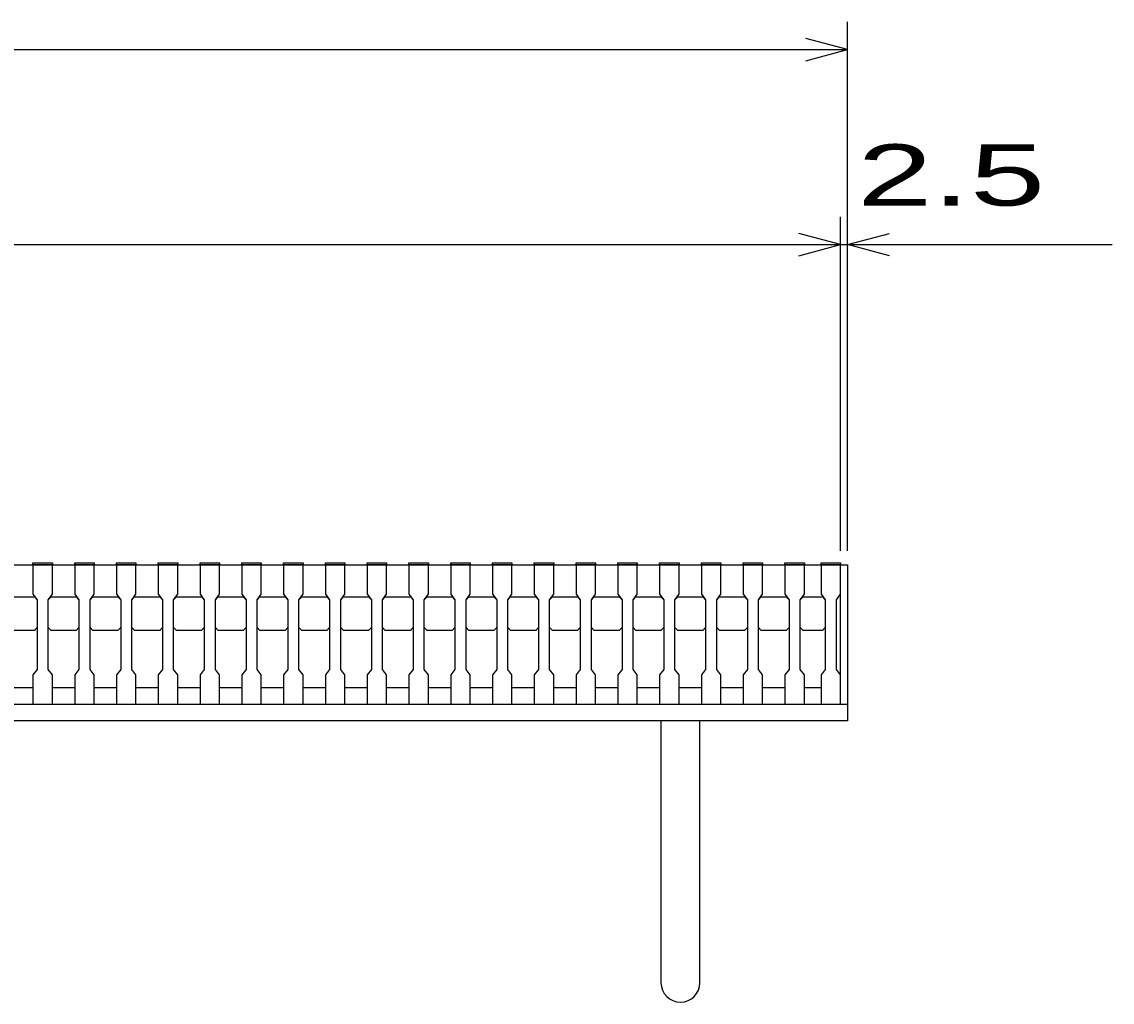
# Model space of a CAD drawing. Units: millimetres, scale not verified. Extents: x -1820 to 1731, y -1282 to 1054.
# Drawn here: x -718 to -326.5, y -694.5 to -342.5 of the extents above; entities that cross this region are included whole.
import ezdxf
from ezdxf.enums import TextEntityAlignment as Align

# ---------------------------------------------------------------- set-up
doc = ezdxf.new("R2010")
doc.units = ezdxf.units.MM
doc.header["$LTSCALE"] = 10
for name, color, linetype, lineweight in [('16', 3, 'Continuous', 25), ('19', 6, 'Continuous', 25), ('22', 2, 'Continuous', 25)]:
    doc.layers.add(name, color=color, linetype=linetype, lineweight=lineweight)
doc.styles.add('ベクトル', font='')
doc.styles.get('ベクトル').set_extended_font_data('ベクトル')

msp = doc.modelspace()

# ---------------------------------------------------------------- linework, layer by layer
at = {"layer": '16'}
for p, q in [((-1419, -537.5), (-424, -537.5)), ((-714, -537.5), (-714, -536.8)), ((-714, -536.8), (-707, -536.8)), ((-714, -537.5), (-714, -548)), ((-707, -537.5), (-714, -537.5)), ((-707, -536.8), (-707, -537.5)), ((-707, -548), (-707, -537.5)), ((-699, -537.5), (-699, -536.8)), ((-699, -536.8), (-692, -536.8)), ((-699, -537.5), (-699, -548)), ((-692, -537.5), (-699, -537.5)), ((-692, -536.8), (-692, -537.5)), ((-692, -548), (-692, -537.5)), ((-684, -537.5), (-684, -536.8)), ((-684, -536.8), (-677, -536.8)), ((-684, -537.5), (-684, -548)), ((-677, -537.5), (-684, -537.5)), ((-677, -536.8), (-677, -537.5)), ((-677, -548), (-677, -537.5)), ((-669, -537.5), (-669, -536.8)), ((-669, -536.8), (-662, -536.8)), ((-669, -537.5), (-669, -548)), ((-662, -537.5), (-669, -537.5)), ((-662, -536.8), (-662, -537.5)), ((-662, -548), (-662, -537.5)), ((-654, -537.5), (-654, -536.8)), ((-654, -536.8), (-647, -536.8)), ((-654, -537.5), (-654, -548)), ((-647, -537.5), (-654, -537.5)), ((-647, -536.8), (-647, -537.5)), ((-647, -548), (-647, -537.5)), ((-639, -537.5), (-639, -536.8)), ((-639, -536.8), (-632, -536.8)), ((-639, -537.5), (-639, -548)), ((-632, -537.5), (-639, -537.5)), ((-632, -536.8), (-632, -537.5)), ((-632, -548), (-632, -537.5)), ((-624, -537.5), (-624, -536.8)), ((-624, -536.8), (-617, -536.8)), ((-624, -537.5), (-624, -548)), ((-617, -537.5), (-624, -537.5)), ((-617, -536.8), (-617, -537.5)), ((-617, -548), (-617, -537.5)), ((-609, -537.5), (-609, -536.8)), ((-609, -536.8), (-602, -536.8)), ((-609, -537.5), (-609, -548)), ((-602, -537.5), (-609, -537.5)), ((-602, -536.8), (-602, -537.5)), ((-602, -548), (-602, -537.5)), ((-594, -537.5), (-594, -536.8)), ((-594, -536.8), (-587, -536.8)), ((-594, -537.5), (-594, -548)), ((-587, -537.5), (-594, -537.5)), ((-587, -536.8), (-587, -537.5)), ((-587, -548), (-587, -537.5)), ((-579, -537.5), (-579, -536.8)), ((-579, -536.8), (-572, -536.8)), ((-579, -537.5), (-579, -548)), ((-572, -537.5), (-579, -537.5)), ((-572, -536.8), (-572, -537.5)), ((-572, -548), (-572, -537.5)), ((-564, -537.5), (-564, -536.8)), ((-564, -536.8), (-557, -536.8)), ((-564, -537.5), (-564, -548)), ((-557, -537.5), (-564, -537.5)), ((-557, -536.8), (-557, -537.5)), ((-557, -548), (-557, -537.5)), ((-549, -537.5), (-549, -536.8)), ((-549, -536.8), (-542, -536.8)), ((-549, -537.5), (-549, -548)), ((-542, -537.5), (-549, -537.5)), ((-542, -536.8), (-542, -537.5)), ((-542, -548), (-542, -537.5)), ((-534, -537.5), (-534, -536.8)), ((-534, -536.8), (-527, -536.8)), ((-534, -537.5), (-534, -548)), ((-527, -537.5), (-534, -537.5)), ((-527, -536.8), (-527, -537.5)), ((-527, -548), (-527, -537.5)), ((-519, -537.5), (-519, -536.8)), ((-519, -536.8), (-512, -536.8)), ((-519, -537.5), (-519, -548)), ((-512, -537.5), (-519, -537.5)), ((-512, -536.8), (-512, -537.5)), ((-512, -548), (-512, -537.5)), ((-504, -537.5), (-504, -536.8)), ((-504, -536.8), (-497, -536.8)), ((-504, -537.5), (-504, -548)), ((-497, -537.5), (-504, -537.5)), ((-497, -536.8), (-497, -537.5)), ((-497, -548), (-497, -537.5)), ((-489, -537.5), (-489, -536.8)), ((-489, -536.8), (-482, -536.8)), ((-489, -537.5), (-489, -548)), ((-482, -537.5), (-489, -537.5)), ((-482, -536.8), (-482, -537.5)), ((-482, -548), (-482, -537.5)), ((-474, -537.5), (-474, -536.8)), ((-474, -536.8), (-467, -536.8)), ((-474, -537.5), (-474, -548)), ((-467, -537.5), (-474, -537.5)), ((-467, -536.8), (-467, -537.5)), ((-467, -548), (-467, -537.5)), ((-459, -537.5), (-459, -536.8)), ((-459, -536.8), (-452, -536.8)), ((-459, -537.5), (-459, -548)), ((-452, -537.5), (-459, -537.5)), ((-452, -536.8), (-452, -537.5)), ((-452, -548), (-452, -537.5)), ((-444, -537.5), (-444, -536.8)), ((-444, -536.8), (-437, -536.8)), ((-444, -537.5), (-444, -548)), ((-437, -537.5), (-444, -537.5)), ((-437, -536.8), (-437, -537.5)), ((-437, -548), (-437, -537.5)), ((-431, -537.5), (-431, -536.8)), ((-431, -536.8), (-424, -536.8)), ((-431, -537.5), (-431, -548)), ((-424, -537.5), (-431, -537.5)), ((-424, -536.8), (-424, -537.5)), ((-424, -548), (-424, -537.5)), ((-424, -581.5), (-424, -537.5)), ((-714, -548), (-712.5, -550)), ((-708.5, -550), (-707, -548)), ((-699, -548), (-697.5, -550)), ((-693.5, -550), (-692, -548)), ((-684, -548), (-682.5, -550)), ((-678.5, -550), (-677, -548)), ((-669, -548), (-667.5, -550)), ((-663.5, -550), (-662, -548)), ((-654, -548), (-652.5, -550)), ((-648.5, -550), (-647, -548)), ((-639, -548), (-637.5, -550)), ((-633.5, -550), (-632, -548)), ((-624, -548), (-622.5, -550)), ((-618.5, -550), (-617, -548)), ((-609, -548), (-607.5, -550)), ((-603.5, -550), (-602, -548)), ((-594, -548), (-592.5, -550)), ((-588.5, -550), (-587, -548)), ((-579, -548), (-577.5, -550)), ((-573.5, -550), (-572, -548)), ((-564, -548), (-562.5, -550)), ((-558.5, -550), (-557, -548)), ((-549, -548), (-547.5, -550)), ((-543.5, -550), (-542, -548)), ((-534, -548), (-532.5, -550)), ((-528.5, -550), (-527, -548)), ((-519, -548), (-517.5, -550)), ((-513.5, -550), (-512, -548)), ((-504, -548), (-502.5, -550)), ((-498.5, -550), (-497, -548)), ((-489, -548), (-487.5, -550)), ((-483.5, -550), (-482, -548)), ((-474, -548), (-472.5, -550)), ((-468.5, -550), (-467, -548)), ((-459, -548), (-457.5, -550)), ((-453.5, -550), (-452, -548)), ((-444, -548), (-442.5, -550)), ((-438.5, -550), (-437, -548)), ((-431, -548), (-429.5, -550)), ((-425.5, -550), (-424, -548)), ((-722.5, -549), (-713.5, -549)), ((-713.5, -549), (-712.5, -550)), ((-712.5, -550), (-712.5, -575)), ((-708.5, -550), (-707.5, -549)), ((-708.5, -575), (-708.5, -550)), ((-707.5, -549), (-698.5, -549)), ((-698.5, -549), (-697.5, -550)), ((-697.5, -550), (-697.5, -575)), ((-693.5, -550), (-692.5, -549)), ((-693.5, -575), (-693.5, -550)), ((-692.5, -549), (-683.5, -549)), ((-683.5, -549), (-682.5, -550)), ((-682.5, -550), (-682.5, -575)), ((-678.5, -550), (-677.5, -549)), ((-678.5, -575), (-678.5, -550)), ((-677.5, -549), (-668.5, -549)), ((-668.5, -549), (-667.5, -550)), ((-667.5, -550), (-667.5, -575)), ((-663.5, -550), (-662.5, -549)), ((-663.5, -575), (-663.5, -550)), ((-662.5, -549), (-653.5, -549)), ((-653.5, -549), (-652.5, -550)), ((-652.5, -550), (-652.5, -575)), ((-648.5, -550), (-647.5, -549)), ((-648.5, -575), (-648.5, -550)), ((-647.5, -549), (-638.5, -549)), ((-638.5, -549), (-637.5, -550)), ((-637.5, -550), (-637.5, -575)), ((-633.5, -550), (-632.5, -549)), ((-633.5, -575), (-633.5, -550)), ((-632.5, -549), (-623.5, -549)), ((-623.5, -549), (-622.5, -550)), ((-622.5, -550), (-622.5, -575)), ((-618.5, -550), (-617.5, -549)), ((-618.5, -575), (-618.5, -550)), ((-617.5, -549), (-608.5, -549)), ((-608.5, -549), (-607.5, -550)), ((-607.5, -550), (-607.5, -575)), ((-603.5, -550), (-602.5, -549)), ((-603.5, -575), (-603.5, -550)), ((-602.5, -549), (-593.5, -549)), ((-593.5, -549), (-592.5, -550)), ((-592.5, -550), (-592.5, -575)), ((-588.5, -550), (-587.5, -549)), ((-588.5, -575), (-588.5, -550)), ((-587.5, -549), (-578.5, -549)), ((-578.5, -549), (-577.5, -550)), ((-577.5, -550), (-577.5, -575)), ((-573.5, -550), (-572.5, -549)), ((-573.5, -575), (-573.5, -550)), ((-572.5, -549), (-563.5, -549)), ((-563.5, -549), (-562.5, -550)), ((-562.5, -550), (-562.5, -575)), ((-558.5, -550), (-557.5, -549)), ((-558.5, -575), (-558.5, -550)), ((-557.5, -549), (-548.5, -549)), ((-548.5, -549), (-547.5, -550)), ((-547.5, -550), (-547.5, -575)), ((-543.5, -550), (-542.5, -549)), ((-543.5, -575), (-543.5, -550)), ((-542.5, -549), (-533.5, -549)), ((-533.5, -549), (-532.5, -550)), ((-532.5, -550), (-532.5, -575)), ((-528.5, -550), (-527.5, -549)), ((-528.5, -575), (-528.5, -550)), ((-527.5, -549), (-518.5, -549)), ((-518.5, -549), (-517.5, -550)), ((-517.5, -550), (-517.5, -575)), ((-513.5, -550), (-512.5, -549)), ((-513.5, -575), (-513.5, -550)), ((-512.5, -549), (-503.5, -549)), ((-503.5, -549), (-502.5, -550)), ((-502.5, -550), (-502.5, -575)), ((-498.5, -550), (-497.5, -549)), ((-498.5, -575), (-498.5, -550)), ((-497.5, -549), (-488.5, -549)), ((-488.5, -549), (-487.5, -550)), ((-487.5, -550), (-487.5, -575)), ((-483.5, -550), (-482.5, -549)), ((-483.5, -575), (-483.5, -550)), ((-482.5, -549), (-473.5, -549)), ((-473.5, -549), (-472.5, -550)), ((-472.5, -550), (-472.5, -575)), ((-468.5, -550), (-467.5, -549)), ((-468.5, -575), (-468.5, -550)), ((-467.5, -549), (-458.5, -549)), ((-458.5, -549), (-457.5, -550)), ((-457.5, -550), (-457.5, -575)), ((-453.5, -550), (-452.5, -549)), ((-453.5, -575), (-453.5, -550)), ((-452.5, -549), (-443.5, -549)), ((-443.5, -549), (-442.5, -550)), ((-442.5, -550), (-442.5, -575)), ((-438.5, -550), (-437.5, -549)), ((-438.5, -575), (-438.5, -550)), ((-437.5, -549), (-430.5, -549)), ((-430.5, -549), (-429.5, -550)), ((-429.5, -550), (-429.5, -575)), ((-425.5, -575), (-425.5, -550)), ((-713.5, -561), (-722.5, -561)), ((-712.5, -560), (-713.5, -561)), ((-707.5, -561), (-708.5, -560)), ((-698.5, -561), (-707.5, -561)), ((-697.5, -560), (-698.5, -561)), ((-692.5, -561), (-693.5, -560)), ((-683.5, -561), (-692.5, -561)), ((-682.5, -560), (-683.5, -561)), ((-677.5, -561), (-678.5, -560)), ((-668.5, -561), (-677.5, -561)), ((-667.5, -560), (-668.5, -561)), ((-662.5, -561), (-663.5, -560)), ((-653.5, -561), (-662.5, -561)), ((-652.5, -560), (-653.5, -561)), ((-647.5, -561), (-648.5, -560)), ((-638.5, -561), (-647.5, -561)), ((-637.5, -560), (-638.5, -561)), ((-632.5, -561), (-633.5, -560)), ((-623.5, -561), (-632.5, -561)), ((-622.5, -560), (-623.5, -561)), ((-617.5, -561), (-618.5, -560)), ((-608.5, -561), (-617.5, -561)), ((-607.5, -560), (-608.5, -561)), ((-602.5, -561), (-603.5, -560)), ((-593.5, -561), (-602.5, -561)), ((-592.5, -560), (-593.5, -561)), ((-587.5, -561), (-588.5, -560)), ((-578.5, -561), (-587.5, -561)), ((-577.5, -560), (-578.5, -561)), ((-572.5, -561), (-573.5, -560)), ((-563.5, -561), (-572.5, -561)), ((-562.5, -560), (-563.5, -561)), ((-557.5, -561), (-558.5, -560)), ((-548.5, -561), (-557.5, -561)), ((-547.5, -560), (-548.5, -561)), ((-542.5, -561), (-543.5, -560)), ((-533.5, -561), (-542.5, -561)), ((-532.5, -560), (-533.5, -561)), ((-527.5, -561), (-528.5, -560)), ((-518.5, -561), (-527.5, -561)), ((-517.5, -560), (-518.5, -561)), ((-512.5, -561), (-513.5, -560)), ((-503.5, -561), (-512.5, -561)), ((-502.5, -560), (-503.5, -561)), ((-497.5, -561), (-498.5, -560)), ((-488.5, -561), (-497.5, -561)), ((-487.5, -560), (-488.5, -561)), ((-482.5, -561), (-483.5, -560)), ((-473.5, -561), (-482.5, -561)), ((-472.5, -560), (-473.5, -561)), ((-467.5, -561), (-468.5, -560)), ((-458.5, -561), (-467.5, -561)), ((-457.5, -560), (-458.5, -561)), ((-452.5, -561), (-453.5, -560)), ((-443.5, -561), (-452.5, -561)), ((-442.5, -560), (-443.5, -561)), ((-437.5, -561), (-438.5, -560)), ((-430.5, -561), (-437.5, -561)), ((-429.5, -560), (-430.5, -561)), ((-712.5, -575), (-714, -577)), ((-707, -577), (-708.5, -575)), ((-697.5, -575), (-699, -577)), ((-692, -577), (-693.5, -575)), ((-682.5, -575), (-684, -577)), ((-677, -577), (-678.5, -575)), ((-667.5, -575), (-669, -577)), ((-662, -577), (-663.5, -575)), ((-652.5, -575), (-654, -577)), ((-647, -577), (-648.5, -575)), ((-637.5, -575), (-639, -577)), ((-632, -577), (-633.5, -575)), ((-622.5, -575), (-624, -577)), ((-617, -577), (-618.5, -575)), ((-607.5, -575), (-609, -577)), ((-602, -577), (-603.5, -575)), ((-592.5, -575), (-594, -577)), ((-587, -577), (-588.5, -575)), ((-577.5, -575), (-579, -577)), ((-572, -577), (-573.5, -575)), ((-562.5, -575), (-564, -577)), ((-557, -577), (-558.5, -575)), ((-547.5, -575), (-549, -577)), ((-542, -577), (-543.5, -575)), ((-532.5, -575), (-534, -577)), ((-527, -577), (-528.5, -575)), ((-517.5, -575), (-519, -577)), ((-512, -577), (-513.5, -575)), ((-502.5, -575), (-504, -577)), ((-497, -577), (-498.5, -575)), ((-487.5, -575), (-489, -577)), ((-482, -577), (-483.5, -575)), ((-472.5, -575), (-474, -577)), ((-467, -577), (-468.5, -575)), ((-457.5, -575), (-459, -577)), ((-452, -577), (-453.5, -575)), ((-442.5, -575), (-444, -577)), ((-437, -577), (-438.5, -575)), ((-429.5, -575), (-431, -577)), ((-424, -577), (-425.5, -575)), ((-714, -577), (-714, -587.5)), ((-707, -587.5), (-707, -577)), ((-699, -577), (-699, -587.5)), ((-692, -587.5), (-692, -577)), ((-684, -577), (-684, -587.5)), ((-677, -587.5), (-677, -577)), ((-669, -577), (-669, -587.5)), ((-662, -587.5), (-662, -577)), ((-654, -577), (-654, -587.5)), ((-647, -587.5), (-647, -577)), ((-639, -577), (-639, -587.5)), ((-632, -587.5), (-632, -577)), ((-624, -577), (-624, -587.5)), ((-617, -587.5), (-617, -577)), ((-609, -577), (-609, -587.5)), ((-602, -587.5), (-602, -577)), ((-594, -577), (-594, -587.5)), ((-587, -587.5), (-587, -577)), ((-579, -577), (-579, -587.5)), ((-572, -587.5), (-572, -577)), ((-564, -577), (-564, -587.5)), ((-557, -587.5), (-557, -577)), ((-549, -577), (-549, -587.5)), ((-542, -587.5), (-542, -577)), ((-534, -577), (-534, -587.5)), ((-527, -587.5), (-527, -577)), ((-519, -577), (-519, -587.5)), ((-512, -587.5), (-512, -577)), ((-504, -577), (-504, -587.5)), ((-497, -587.5), (-497, -577)), ((-489, -577), (-489, -587.5)), ((-482, -587.5), (-482, -577)), ((-474, -577), (-474, -587.5)), ((-467, -587.5), (-467, -577)), ((-459, -577), (-459, -587.5)), ((-452, -587.5), (-452, -577)), ((-444, -577), (-444, -587.5)), ((-437, -587.5), (-437, -577)), ((-431, -577), (-431, -587.5)), ((-424, -587.5), (-424, -577)), ((-722, -581.5), (-714, -581.5)), ((-707, -581.5), (-699, -581.5)), ((-692, -581.5), (-684, -581.5)), ((-677, -581.5), (-669, -581.5)), ((-662, -581.5), (-654, -581.5)), ((-647, -581.5), (-639, -581.5)), ((-632, -581.5), (-624, -581.5)), ((-617, -581.5), (-609, -581.5)), ((-602, -581.5), (-594, -581.5)), ((-587, -581.5), (-579, -581.5)), ((-572, -581.5), (-564, -581.5)), ((-557, -581.5), (-549, -581.5)), ((-542, -581.5), (-534, -581.5)), ((-527, -581.5), (-519, -581.5)), ((-512, -581.5), (-504, -581.5)), ((-497, -581.5), (-489, -581.5)), ((-482, -581.5), (-474, -581.5)), ((-467, -581.5), (-459, -581.5)), ((-452, -581.5), (-444, -581.5)), ((-437, -581.5), (-431, -581.5)), ((-714, -587.5), (-707, -587.5)), ((-699, -587.5), (-692, -587.5)), ((-684, -587.5), (-677, -587.5)), ((-669, -587.5), (-662, -587.5)), ((-654, -587.5), (-647, -587.5)), ((-639, -587.5), (-632, -587.5)), ((-624, -587.5), (-617, -587.5)), ((-609, -587.5), (-602, -587.5)), ((-594, -587.5), (-587, -587.5)), ((-579, -587.5), (-572, -587.5)), ((-564, -587.5), (-557, -587.5)), ((-549, -587.5), (-542, -587.5)), ((-534, -587.5), (-527, -587.5)), ((-519, -587.5), (-512, -587.5)), ((-504, -587.5), (-497, -587.5)), ((-489, -587.5), (-482, -587.5)), ((-474, -587.5), (-467, -587.5)), ((-459, -587.5), (-452, -587.5)), ((-444, -587.5), (-437, -587.5)), ((-431, -587.5), (-424, -587.5))]:
    msp.add_line(p, q, dxfattribs=at)
at = {"layer": '19'}
for p, q in [((-424, -537.5), (-421.5, -537.5)), ((-421.5, -537.5), (-421.5, -587.5)), ((-1421.5, -587.5), (-421.5, -587.5)), ((-421.5, -587.5), (-421.5, -593.5)), ((-421.5, -593.5), (-1421.5, -593.5)), ((-488.5, -593.5), (-488.5, -687.5)), ((-474.5, -687.5), (-474.5, -593.5))]:
    msp.add_line(p, q, dxfattribs=at)
msp.add_arc((-481.5, -687.5), 7, 180, 0, dxfattribs=at)
at = {"layer": '22', "color": 4}
for p, q in [((-421.5, -532.5), (-421.5, -342.5)), ((-421.5, -352.5), (-436.5, -348.5)), ((-1421.5, -352.5), (-421.5, -352.5)), ((-436.5, -356.5), (-421.5, -352.5)), ((-424, -532.5), (-424, -412.5)), ((-421.5, -532.5), (-421.5, -412.5)), ((-424, -422.5), (-439, -418.5)), ((-421.5, -422.5), (-406.5, -418.5)), ((-1419, -422.5), (-424, -422.5)), ((-439, -426.5), (-424, -422.5)), ((-424, -422.5), (-421.5, -422.5)), ((-406.5, -426.5), (-421.5, -422.5)), ((-421.5, -422.5), (-326.5, -422.5))]:
    msp.add_line(p, q, dxfattribs=at)

# ---------------------------------------------------------------- texts
at = {"layer": '22', "style": 'ベクトル', "width": 1.65}
msp.add_text(' 2.5 ', height=21.99, dxfattribs=at).set_placement((-431.5, -397.5), align=Align.MIDDLE_LEFT)

doc.saveas('drawing.dxf')
